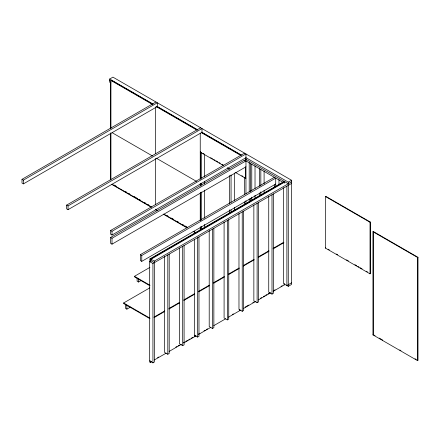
<?xml version="1.0" encoding="UTF-8"?>
<svg xmlns="http://www.w3.org/2000/svg" width="440" height="440" viewBox="0 0 440 440"><rect width="100%" height="100%" fill="white"/><g stroke="black" fill="none" stroke-linecap="round" stroke-linejoin="round"><path stroke-width="0.66" d="M110.864 82.929L109.676 82.242L109.676 79.019L112.932 77.143L291.533 180.257L291.533 284.449L288.277 286.33L283.624 283.641L283.624 187.71M110.935 128.562L110.935 80.438L111.304 80.229L152.383 103.945M22 179.316L23.397 180.125L157.35 102.784L157.35 106.546L23.397 183.882L22 183.079L22 179.316L155.953 101.981M66.649 205.095L68.046 205.904L201.999 128.562L201.999 132.325L68.046 209.66L66.649 208.857L66.649 205.095L200.602 127.76M200.602 151.927L200.239 152.141L223.795 165.737M110.605 230.472L112.002 231.275L245.955 153.94L245.955 157.702L112.002 235.037L110.605 234.234L110.605 230.472L244.558 153.137M155.953 209.127L155.584 209.336L157.965 210.711M245.955 166.832L112.002 244.167L110.605 243.364L110.605 237.452L244.558 160.116M110.605 237.452L112.002 238.26L245.955 160.924M235.576 172.541L245.586 178.321L245.955 178.107M275.721 184.019L141.768 261.355L140.371 260.546L140.371 254.639L274.324 177.304M140.371 254.639L141.768 255.448L275.721 178.107L275.721 186.329M149.919 261.641L149.919 258.913L283.959 181.522L284.323 181.731L284.323 183.101M149.919 258.913L150.282 259.122L284.323 181.731M154.325 262.697L151.069 260.815L151.069 259.204L285.021 181.869M291.533 181.869L154.325 261.085L154.325 362.054L152.928 362.857L149.672 360.982L149.672 261.624L151.069 260.815M246.01 157.735L288.277 182.138L291.533 180.257M149.672 261.624L152.928 263.5L291.533 183.48M149.919 285.764L134.47 276.843L134.47 276.309L149.903 267.399M137.115 278.091L137.115 281.226L138.512 282.029L140.894 280.654M149.903 318.681L123.629 303.512L123.629 302.979L149.82 287.854M125.488 304.59L125.488 308.347L126.885 309.155L130.454 307.093M325.38 196.499L325.743 196.29L370.398 222.068L370.398 273.625L370.029 273.839L325.38 248.061L325.38 196.499L370.029 222.282L370.398 222.068M154.044 317.103L164.764 310.915M168.927 308.506L179.647 302.319M183.816 299.915L194.53 293.728M198.698 291.324L209.413 285.137M213.582 282.728L224.296 276.54M228.465 274.137L239.179 267.949M243.348 265.546L254.062 259.358M258.231 256.949L268.95 250.762M273.114 248.358L283.833 242.171M154.044 317.636L164.764 311.449M168.927 309.045L179.647 302.858M183.816 300.454L194.53 294.267M198.698 291.858L209.413 285.67M213.582 283.267L224.296 277.079M228.465 274.676L239.179 268.488M243.348 266.079L254.062 259.892M258.231 257.488L268.95 251.301M273.114 248.892L283.833 242.71M325.38 248.061L325.743 247.847M372.955 231.715L373.318 231.501L418 257.301L418 360.481L417.632 360.695L372.955 334.901L372.955 231.715L417.632 257.51L418 257.301M149.919 360.729L149.919 362.093L151.09 361.416M157.559 357.682L158.736 357.005M175.786 347.16L176.963 346.484M178.134 345.802L179.311 345.125M183.425 342.749L184.602 342.067M185.779 341.391L187.545 340.373M188.716 339.691L189.893 339.014M191.07 338.338L192.836 337.315M198.715 333.922L199.887 333.245M204.006 330.869L205.178 330.187M206.355 329.511L207.531 328.834M232.221 314.578L233.398 313.896M245.157 307.109L248.683 305.074M252.802 302.698L253.974 302.016M260.442 298.282L261.619 297.605M263.384 296.588L264.555 295.906M265.733 295.229L266.91 294.553M268.087 293.87L269.846 292.853M273.378 290.818L275.138 289.8M281.017 286.402L282.194 285.725M149.919 362.093L150.282 362.307L151.459 361.625M154.402 359.931L166.155 353.144M169.097 351.445L181.44 344.317M183.794 342.958L196.141 335.83M198.49 334.472L210.837 327.344M213.774 325.65L225.533 318.863M228.476 317.163L240.818 310.035M243.76 308.341L255.519 301.548M258.456 299.855L270.804 292.727M273.152 291.368L284.323 284.916L284.323 283.553M164.56 256.454L164.56 352.385L167.811 354.266L169.208 353.463L169.208 254.1M179.443 247.863L179.443 343.794L182.699 345.675L184.09 344.867L184.09 245.509M194.326 239.267L194.326 335.203L197.582 337.079L198.974 336.276L198.974 236.918M209.209 230.676L209.209 326.607L212.465 328.488L213.862 327.679L213.862 228.322M224.092 222.085L224.092 318.016L227.348 319.897L228.745 319.088L228.745 219.731M238.975 213.488L238.975 309.419L242.231 311.3L243.628 310.497L243.628 211.139M253.858 204.897L253.858 300.828L257.114 302.709L258.511 301.901L258.511 202.543M268.741 196.306L268.741 292.237L271.997 294.113L273.394 293.31L273.394 193.952M291.533 282.838L286.88 285.522L286.88 186.164M372.955 334.901L373.318 334.686L373.318 231.501M109.676 79.019L153.137 104.109M156.706 106.172L197.786 129.894M201.955 132.297L241.247 154.985M157.146 106.695L197.626 130.07M201.19 132.126L241.241 155.249M110.935 80.438L152.609 104.5M156.184 106.563L196.663 129.938M201.416 132.677L240.873 155.458M109.676 80.63L110.864 81.318M246.01 159.346L288.277 183.75M244.816 160.27L282.92 182.264M244.189 160.331L245.586 161.134L245.586 158.18L245.955 157.965L245.955 193.815M202.961 153.285L204.138 153.967M210.617 157.707L212.531 158.812M213.714 159.495L214.896 160.177M215.914 160.765L217.85 161.887M219.032 162.569L220.215 163.251M221.991 164.274L223.174 164.956M241.83 175.731L243.007 176.407M227.332 167.778L229.686 169.142M328.125 249.222L329.318 249.909M336.463 254.034L337.651 254.722M346.583 259.881L348.37 260.909M354.915 264.693L356.702 265.721M357.896 266.409L359.084 267.096M360.278 267.784L362.06 268.818M366.229 271.221L367.422 271.909M112.129 132.688L152.609 156.057M156.184 158.12L196.663 181.495M239.278 207.317L239.646 207.531M114.279 185.064L116.067 186.098M125.593 191.598L126.781 192.286M128.568 193.314L129.756 194.002M133.925 196.405L135.113 197.093M136.307 197.78L137.495 198.468M139.282 199.502L140.476 200.189M144.639 202.593L145.833 203.28M147.62 204.314L148.808 205.002M166.666 215.314L167.86 216.002M171.43 218.064L173.217 219.093M176.792 221.155L178.574 222.189M182.743 224.593L183.937 225.28M185.125 225.968L186.912 226.996M373.907 335.027L375.084 335.704M379.198 338.08L382.729 340.12M399.773 349.959L400.95 350.642M415.063 358.787L416.235 359.464M112.129 184.245L151.421 206.932M163.922 214.148L187.138 227.552M193.688 231.336L196.07 232.711M111.458 184.245L151.349 207.273M155.518 209.677L157.3 210.711M163.257 214.148L187.072 227.898M193.023 231.336L195.998 233.052M194.596 233.112L194.964 233.327M283.959 284.708L284.323 284.916M151.069 259.204L154.325 261.085M239.278 310.502L239.646 310.717L239.646 309.348M134.47 276.309L149.919 285.225M194.596 336.298L194.964 336.512L194.964 335.143M123.629 302.979L149.903 318.148M417.632 257.51L417.632 360.695M370.029 222.282L370.029 273.839M288.277 182.138L288.277 286.33M278.977 179.657L278.977 184.454M274.324 184.839L274.324 187.583M271.997 194.755L271.997 294.113M264.094 171.017L264.094 183.865M264.094 190.63L264.094 193.336M260.838 169.516L260.838 185.746M260.838 191.835L260.838 195.217M259.44 168.713L259.44 186.296M259.44 193.056L259.44 195.762M257.114 203.352L257.114 302.709M255.024 165.825L255.024 188.436M255.024 195.288L255.024 198.715M251.768 164.28L251.768 191.004M251.768 197.17L251.768 200.596M250.371 163.471L250.371 191.571M250.371 198.418L250.371 201.163M249.211 162.47L249.211 191.934M249.211 198.787L249.211 202.213M245.955 200.668L245.955 204.094M245.586 167.041L245.586 178.321M244.558 177.249L244.558 194.381M244.558 201.916L244.558 204.655M242.231 211.943L242.231 311.3M234.322 173.063L234.322 200.47M234.322 207.323L234.322 210.749M231.066 174.944L231.066 202.351M231.066 209.891L231.066 212.63M229.674 175.505L229.674 203.599M229.674 209.77L229.674 213.197M227.348 220.539L227.348 319.897M212.465 229.13L212.465 328.488M204.556 154.506L204.556 176.435M204.556 181.231L204.556 183.97M204.556 190.135L204.556 218.235M204.556 224.4L204.556 227.827M201.3 152.273L201.3 178.316M201.3 183.112L201.3 185.163M201.3 192.016L201.3 220.11M201.3 226.281L201.3 229.708M200.602 151.723L200.602 178.536M200.602 184.03L200.602 186.093M200.602 192.28L200.602 220.468M200.602 226.655L200.602 230.093M200.239 133.342L200.239 179.432M200.239 183.557L200.239 185.62M200.239 193.182L200.239 220.677M200.239 227.552L200.239 230.302M197.582 237.721L197.582 337.079M182.699 246.318L182.699 345.675M167.811 254.909L167.811 354.266M155.584 106.904L155.584 153.654M155.584 158.466L155.584 204.523M152.928 263.5L152.928 362.857M150.282 259.122L150.282 261.855M150.282 360.938L150.282 362.307M141.768 255.448L141.768 261.355M138.512 278.899L138.512 282.029M126.885 305.393L126.885 309.155M112.002 231.275L112.002 235.037M112.002 238.26L112.002 244.167M110.935 133.375L110.935 179.432M110.605 82.781L110.605 128.689M110.605 132.803L110.605 180.081M68.046 205.904L68.046 209.66M23.397 180.125L23.397 183.882"/></g></svg>
